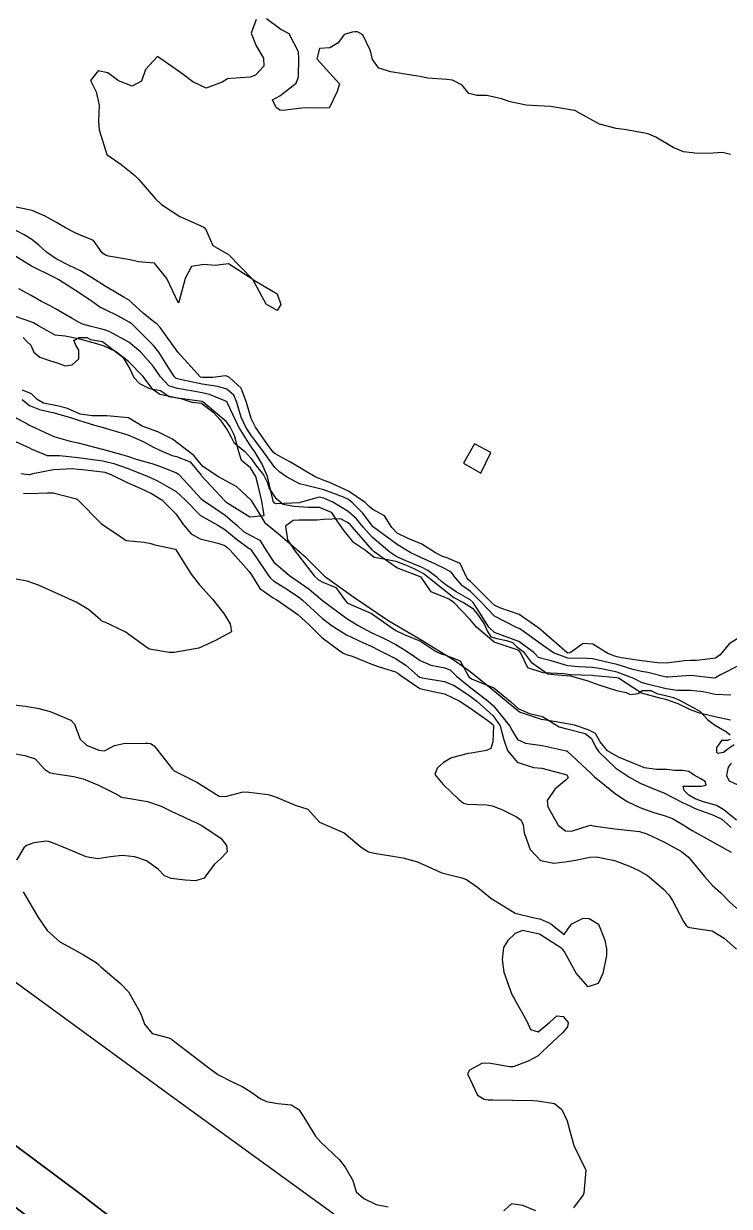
# Model space of a CAD drawing. Header units: metres. Extents: x 318500 to 325275, y 7408834 to 7428799.
# Drawn here: x 322454.1 to 322511.4, y 7422023 to 7422119 of the extents above; entities that cross this region are included whole.
import ezdxf

# ---------------------------------------------------------------- set-up
doc = ezdxf.new("R2010")
doc.units = ezdxf.units.M
doc.header["$MEASUREMENT"] = 0
for name, color, linetype in [('Curvas de Nivel 1m', 11, 'Continuous'), ('Curvas de Nivel 5m', 15, 'Continuous'), ('Divisas', 45, 'Continuous'), ('Edificações', 30, 'Continuous'), ('Hidrografia', 140, 'Continuous'), ('Linha Férrea', 20, 'Continuous'), ('Vias Primárias', 230, 'Continuous')]:
    doc.layers.add(name, color=color, linetype=linetype)

msp = doc.modelspace()

# ---------------------------------------------------------------- linework, layer by layer
at = {"layer": 'Curvas de Nivel 1m', "flags": 128}
for points, elevation in [([(322472.961, 7422119.388), (322472.549, 7422118.266), (322472.935, 7422117.26), (322473.544, 7422116.254), (322473.56, 7422115.604), (322472.899, 7422114.856), (322472.472, 7422114.691), (322470.895, 7422114.596), (322470.626, 7422114.562), (322470.181, 7422114.301), (322468.885, 7422113.819), (322467.792, 7422114.331), (322466.9, 7422115.008), (322464.92, 7422116.37), (322463.952, 7422115.336), (322463.622, 7422114.389), (322462.886, 7422113.969), (322461.772, 7422114.411), (322460.899, 7422115.045), (322460.116, 7422115.218), (322459.493, 7422114.441), (322459.947, 7422113.5), (322460.202, 7422112.43), (322460.142, 7422111.14), (322460.189, 7422110.43), (322460.81, 7422108.42), (322461.993, 7422107.6), (322462.796, 7422106.953), (322463.103, 7422106.706), (322463.405, 7422106.391), (322464.767, 7422104.829), (322465.265, 7422104.362), (322466.745, 7422103.369), (322468.399, 7422102.659), (322468.732, 7422102.478), (322468.847, 7422102.318), (322469.426, 7422101.018), (322470.71, 7422100.29), (322472.68, 7422098.26), (322474.663, 7422097.103), (322474.964, 7422096.235), (322474.645, 7422095.739), (322473.763, 7422096.249), (322472.68, 7422098.26), (322470.699, 7422099.541), (322469.614, 7422099.389), (322468.698, 7422099.487), (322467.696, 7422099.329), (322467.19, 7422098.335), (322467.068, 7422097.942), (322466.65, 7422096.34), (322465.68, 7422098.355), (322464.698, 7422099.593), (322463.399, 7422099.69), (322462.702, 7422099.866), (322460.956, 7422100.167), (322460.707, 7422100.242), (322460.429, 7422100.424), (322459.727, 7422101.442), (322458.724, 7422101.844), (322458.291, 7422102.02), (322457.466, 7422102.469), (322456.736, 7422102.901), (322455.814, 7422103.419), (322454.751, 7422103.88), (322453.056, 7422104.225)], 746), ([(322511.492, 7422108.416), (322510.828, 7422108.574), (322510.079, 7422108.516), (322508.827, 7422108.49), (322507.663, 7422108.638), (322506.828, 7422108.992), (322505.412, 7422109.831), (322504.843, 7422110.067), (322504.534, 7422110.154), (322502.849, 7422110.459), (322502.184, 7422110.536), (322500.855, 7422110.874), (322498.978, 7422111.918), (322498.915, 7422111.964), (322498.871, 7422111.98), (322498.798, 7422111.993), (322496.874, 7422112.309), (322495.316, 7422112.405), (322494.875, 7422112.429), (322493.578, 7422112.69), (322492.879, 7422112.929), (322491.678, 7422113.216), (322490.882, 7422113.204), (322490.229, 7422113.375), (322489.695, 7422114.038), (322488.896, 7422114.457), (322488.436, 7422114.517), (322486.898, 7422114.631), (322486.241, 7422114.746), (322484.903, 7422114.982), (322483.877, 7422115.144), (322482.91, 7422115.44), (322482.399, 7422116.138), (322482.23, 7422116.841), (322481.617, 7422118.15), (322481.189, 7422118.393), (322480.952, 7422118.39), (322480.755, 7422118.359), (322480.084, 7422118.169), (322479.616, 7422117.498), (322478.934, 7422117.081), (322478.101, 7422117.024), (322477.87, 7422116.196), (322478.903, 7422115.052), (322479.713, 7422114.172), (322479.533, 7422113.525), (322478.87, 7422112.18), (322476.87, 7422112.21), (322475.12, 7422111.982), (322474.867, 7422112.03), (322474.571, 7422112.243), (322474.266, 7422112.856), (322474.879, 7422113.189), (322476.204, 7422114.22), (322476.397, 7422114.718), (322476.421, 7422116.217), (322476.384, 7422116.762), (322475.631, 7422118.23), (322475.171, 7422118.456), (322474.953, 7422118.571), (322473.784, 7422119.43)], 746), ([(322512.272, 7422066.953), (322510.622, 7422066.113), (322510.261, 7422065.894), (322510.144, 7422065.878), (322508.263, 7422066.094), (322506.398, 7422065.944), (322506.261, 7422065.946), (322504.757, 7422066.325), (322504.266, 7422066.403), (322503.543, 7422066.572), (322502.271, 7422066.97), (322501.558, 7422067.156), (322500.275, 7422067.439), (322499.844, 7422067.465), (322498.276, 7422067.509), (322497.105, 7422067.932), (322496.288, 7422068.488), (322494.438, 7422069.838), (322494.309, 7422069.914), (322494.16, 7422069.972), (322492.324, 7422070.921), (322491.265, 7422072.011), (322490.349, 7422072.904), (322489.707, 7422073.383), (322489.108, 7422074.039), (322488.798, 7422074.475), (322488.37, 7422074.735), (322487.475, 7422075.162), (322486.384, 7422075.661), (322485.458, 7422076.089), (322484.399, 7422076.726), (322482.48, 7422078.129), (322482.448, 7422078.157), (322482.421, 7422078.192), (322481.584, 7422079.295), (322480.753, 7422080.155), (322480.443, 7422080.377), (322480.044, 7422080.566), (322478.455, 7422081.178), (322477.151, 7422081.509), (322476.462, 7422081.654), (322475.422, 7422082.226), (322474.858, 7422082.618), (322474.478, 7422082.991), (322473.539, 7422084.25), (322472.511, 7422085.635), (322472.097, 7422086.266), (322471.734, 7422087.07), (322471.383, 7422088.277), (322471.147, 7422088.872), (322470.561, 7422089.359), (322469.826, 7422089.565), (322468.564, 7422089.747), (322466.765, 7422090.141), (322466.568, 7422090.179), (322466.444, 7422090.217), (322466.322, 7422090.344), (322465.865, 7422091.067), (322465.045, 7422092.363), (322464.608, 7422092.907), (322463.116, 7422094.393), (322462.866, 7422094.63), (322462.634, 7422094.806), (322461.76, 7422095.287), (322460.644, 7422095.815), (322460.24, 7422096.021), (322459.64, 7422096.435), (322458.66, 7422097.127), (322456.911, 7422098.233), (322456.678, 7422098.366), (322456.449, 7422098.473), (322454.693, 7422099.358), (322452.783, 7422100.529)], 744), ([(322511.502, 7422064.48), (322510.242, 7422064.542), (322509.264, 7422064.75), (322508.246, 7422064.877), (322507.164, 7422064.878), (322506.248, 7422065.017), (322504.71, 7422065.376), (322504.255, 7422065.524), (322503.626, 7422065.846), (322502.265, 7422066.364), (322501.014, 7422066.626), (322500.268, 7422066.732), (322499.141, 7422066.779), (322498.27, 7422066.877), (322496.921, 7422067.286), (322496.275, 7422067.429), (322495.885, 7422067.555), (322495.509, 7422067.952), (322494.293, 7422068.859), (322492.95, 7422069.34), (322492.304, 7422069.579), (322491.843, 7422070.005), (322491.071, 7422071.27), (322490.58, 7422072.018), (322490.342, 7422072.227), (322489.2, 7422072.888), (322488.354, 7422073.468), (322488.018, 7422073.717), (322487.649, 7422074.061), (322486.908, 7422074.612), (322486.372, 7422074.877), (322485.043, 7422075.431), (322484.384, 7422075.729), (322483.819, 7422076.109), (322482.408, 7422077.301), (322481.637, 7422078.142), (322481.086, 7422078.81), (322480.433, 7422079.418), (322479.189, 7422080.173), (322478.445, 7422080.501), (322478.068, 7422080.564), (322476.711, 7422080.206), (322476.513, 7422080.134), (322476.439, 7422080.122), (322474.628, 7422080.046), (322474.438, 7422080.088), (322474.331, 7422080.241), (322474.294, 7422080.39), (322473.863, 7422082.246), (322473.421, 7422083.31), (322472.845, 7422084.256), (322472.497, 7422084.755), (322471.537, 7422086.275), (322470.617, 7422088.221), (322470.597, 7422088.289), (322470.583, 7422088.322), (322470.551, 7422088.35), (322469.157, 7422088.912), (322468.557, 7422089.043), (322467.673, 7422089.215), (322466.561, 7422089.405), (322465.842, 7422089.63), (322465.168, 7422090.361), (322464.583, 7422091.216), (322463.562, 7422092.38), (322462.612, 7422093.171), (322461, 7422094.039), (322460.626, 7422094.168), (322459.543, 7422094.436), (322458.831, 7422094.646), (322458.633, 7422094.736), (322457.99, 7422095.102), (322456.644, 7422095.871), (322456.253, 7422096.083), (322455.495, 7422096.487), (322454.657, 7422096.96), (322453.665, 7422097.515)], 743), ([(322453.946, 7422088.509), (322454.543, 7422088.024), (322455.336, 7422087.69), (322456.534, 7422087.421), (322457.955, 7422087.029), (322458.526, 7422086.831), (322459.802, 7422086.431), (322460.517, 7422086.227), (322460.776, 7422086.156), (322462.509, 7422085.643), (322463.766, 7422085.112), (322464.495, 7422084.705), (322465.166, 7422084.36), (322466.117, 7422083.976), (322466.485, 7422083.879), (322467.599, 7422083.441), (322468.471, 7422082.37), (322468.509, 7422082.31), (322469.291, 7422081.468), (322470.412, 7422080.29), (322470.44, 7422080.263), (322470.576, 7422080.15), (322472.421, 7422078.968), (322473.585, 7422079.08), (322473.421, 7422080.25), (322473.073, 7422081.642), (322472.917, 7422082.256), (322472.477, 7422082.95), (322471.762, 7422083.55), (322471.548, 7422084.274), (322471.198, 7422085.592), (322470.83, 7422086.285), (322470.526, 7422086.704), (322468.605, 7422088.319), (322468.568, 7422088.337), (322468.55, 7422088.342), (322468.525, 7422088.346), (322466.553, 7422088.633), (322465.122, 7422088.928), (322464.56, 7422089.32), (322463.756, 7422090.378), (322462.588, 7422091.606), (322461.524, 7422092.406), (322460.606, 7422092.842), (322460.015, 7422093.023), (322458.614, 7422093.414), (322457.434, 7422093.645), (322456.619, 7422093.742), (322455.275, 7422094.49), (322454.867, 7422094.731), (322454.633, 7422094.828), (322453.387, 7422095.268)], 742), ([(322452.535, 7422087.515), (322454.397, 7422086.502), (322454.519, 7422086.43), (322454.654, 7422086.362), (322456.506, 7422085.519), (322457.824, 7422085.133), (322458.498, 7422084.981), (322460.425, 7422084.487), (322460.491, 7422084.469), (322460.644, 7422084.418), (322462.108, 7422084.018), (322462.485, 7422083.898), (322463.209, 7422083.656), (322464.479, 7422083.305), (322465.188, 7422083.07), (322466.472, 7422082.55), (322466.608, 7422082.475), (322466.756, 7422082.336), (322468.443, 7422080.478), (322468.656, 7422080.308), (322470.422, 7422079.109), (322471.406, 7422078.275), (322471.924, 7422077.786), (322472.403, 7422077.525), (322473.245, 7422077.094), (322473.752, 7422076.24), (322474.376, 7422075.302), (322475.653, 7422074.217), (322476.355, 7422073.729), (322477.244, 7422073.092), (322478.34, 7422072.18), (322480.319, 7422070.717), (322481.239, 7422070.141), (322482.302, 7422069.594), (322483.291, 7422069.12), (322484.288, 7422068.612), (322485.144, 7422068.091), (322485.81, 7422067.619), (322486.272, 7422067.294), (322487.133, 7422066.926), (322488.267, 7422066.714), (322488.743, 7422066.521), (322489.231, 7422066.035), (322490.247, 7422065.185), (322491.807, 7422064.004), (322492.224, 7422063.616), (322493.55, 7422061.98), (322493.782, 7422061.562), (322494.189, 7422060.883), (322494.822, 7422060.596), (322496.185, 7422060.408), (322498.137, 7422059.964), (322498.18, 7422059.956), (322498.206, 7422059.946), (322498.235, 7422059.919), (322500.153, 7422058.113), (322500.403, 7422057.886), (322502.129, 7422056.472), (322503.085, 7422055.85), (322504.115, 7422055.359), (322505.244, 7422054.956), (322506.109, 7422054.719), (322506.769, 7422054.462), (322507.92, 7422053.783), (322508.098, 7422053.663), (322508.378, 7422053.495), (322510.082, 7422052.546), (322511.531, 7422051.738)], 743), ([(322452.504, 7422085.493), (322454.296, 7422084.7), (322454.492, 7422084.601), (322454.676, 7422084.497), (322455.977, 7422083.97), (322456.485, 7422083.962), (322456.98, 7422083.97), (322458.484, 7422083.804), (322459.689, 7422083.639), (322460.481, 7422083.517), (322461.374, 7422083.301), (322462.475, 7422082.937), (322463.91, 7422082.376), (322464.466, 7422082.123), (322464.927, 7422081.899), (322466.45, 7422081.037), (322467.211, 7422080.328), (322468.422, 7422079.096), (322469.829, 7422078.296), (322470.407, 7422077.954), (322471.312, 7422077.189), (322472.392, 7422076.417), (322472.483, 7422076.351), (322472.551, 7422076.258), (322472.912, 7422075.722), (322473.912, 7422074.237), (322474.106, 7422073.983), (322474.356, 7422073.788), (322475.496, 7422073.071), (322476.343, 7422072.506), (322476.514, 7422072.38), (322476.722, 7422072.204), (322478.318, 7422070.742), (322479.044, 7422070.169), (322480.299, 7422069.402), (322481.672, 7422068.753), (322482.285, 7422068.472), (322482.97, 7422068.12), (322483.845, 7422067.676), (322484.274, 7422067.468), (322485.109, 7422066.932), (322486.084, 7422066.073), (322486.258, 7422065.951), (322486.421, 7422065.905), (322488.253, 7422065.588), (322489.022, 7422065.265), (322490.237, 7422064.497), (322490.877, 7422064.014), (322492.212, 7422062.815), (322492.759, 7422061.992), (322493.062, 7422060.861), (322493.372, 7422059.982), (322494.166, 7422059.033), (322495.486, 7422058.624), (322496.159, 7422058.547), (322497.989, 7422058.085), (322498.151, 7422058.013), (322498.248, 7422057.919), (322498.29, 7422057.775), (322498.145, 7422057.606), (322497.214, 7422056.849), (322496.59, 7422055.935), (322496.64, 7422055.409), (322497.494, 7422053.926), (322498.093, 7422053.457), (322498.572, 7422053.434), (322500.003, 7422053.891), (322500.1, 7422053.918), (322500.13, 7422053.92), (322500.34, 7422053.886), (322502.097, 7422053.636), (322502.348, 7422053.605), (322504.094, 7422053.41), (322504.685, 7422053.237), (322506.081, 7422052.566), (322507.509, 7422051.788), (322508.063, 7422051.329), (322509.374, 7422049.767), (322510.033, 7422049.039), (322510.7, 7422048.423), (322511.353, 7422047.74), (322512.011, 7422047.146)], 744), ([(322454.054, 7422080.898), (322454.446, 7422080.868), (322455.994, 7422080.93), (322456.447, 7422080.925), (322458.338, 7422080.451), (322458.439, 7422080.392), (322460.372, 7422078.421), (322460.387, 7422078.398), (322460.41, 7422078.381), (322461.598, 7422077.598), (322462.397, 7422077.051), (322463.848, 7422076.923), (322464.394, 7422076.806), (322464.722, 7422076.693), (322466.39, 7422076.34), (322467.658, 7422074.321), (322468.347, 7422073.463), (322469.388, 7422072.299), (322470.323, 7422071.126), (322470.829, 7422070.282), (322470.954, 7422069.626), (322470.295, 7422069.272), (322469.65, 7422068.936), (322468.28, 7422068.31), (322466.276, 7422067.953), (322465.879, 7422067.949), (322464.279, 7422068.24), (322464.06, 7422068.372), (322462.299, 7422069.647), (322460.64, 7422070.415), (322460.408, 7422070.516), (322460.312, 7422070.606), (322459.333, 7422071.448), (322458.326, 7422072.054), (322457.431, 7422072.459), (322456.337, 7422072.937), (322455.274, 7422073.416), (322454.349, 7422073.745), (322452.857, 7422074.018)], 746), ([(322511.48, 7422062.471), (322510.214, 7422062.721), (322508.97, 7422063.021), (322508.223, 7422063.285), (322507.231, 7422063.795), (322506.235, 7422064.134), (322505.845, 7422064.207), (322504.242, 7422064.648), (322502.372, 7422065.859), (322502.26, 7422065.898), (322500.44, 7422066.066), (322500.262, 7422066.078), (322498.479, 7422066.133), (322498.262, 7422066.162), (322497.965, 7422066.221), (322496.264, 7422066.296), (322495.008, 7422066.7), (322494.417, 7422067.968), (322494.282, 7422068.118), (322494.065, 7422068.191), (322492.292, 7422068.797), (322490.85, 7422070.015), (322490.32, 7422070.666), (322488.99, 7422072.04), (322488.6, 7422072.303), (322488.344, 7422072.41), (322487.16, 7422072.88), (322486.36, 7422074.08), (322484.371, 7422074.824), (322482.526, 7422076.128), (322482.392, 7422076.261), (322480.759, 7422078.155), (322480.604, 7422078.339), (322480.423, 7422078.498), (322479.787, 7422078.806), (322478.419, 7422078.768), (322477.908, 7422078.698), (322476.418, 7422078.712), (322475.966, 7422078.668), (322475.331, 7422078.221), (322475.501, 7422077.117), (322476.088, 7422076.213), (322476.384, 7422075.834), (322477.653, 7422074.191), (322478.021, 7422073.849), (322478.355, 7422073.684), (322479.408, 7422073.227), (322480.198, 7422072.152), (322480.338, 7422072.004), (322480.638, 7422071.844), (322482.325, 7422071.121), (322483.768, 7422070.108), (322484.305, 7422069.755), (322484.966, 7422069.428), (322486.292, 7422068.873), (322487.53, 7422068.061), (322488.038, 7422067.813), (322488.277, 7422067.762), (322489.522, 7422067.281), (322490.194, 7422066.021), (322490.259, 7422065.941), (322490.456, 7422065.819), (322492.246, 7422065.089), (322493.612, 7422063.979), (322494.222, 7422063.419), (322495.164, 7422063.008), (322496.212, 7422062.755), (322497.575, 7422061.926), (322498.198, 7422061.746), (322499.676, 7422061.379), (322500.191, 7422060.972), (322500.546, 7422060.247), (322500.789, 7422059.881), (322502.161, 7422058.568), (322503.233, 7422057.849), (322504.143, 7422057.351), (322504.976, 7422056.988), (322506.131, 7422056.534), (322507.534, 7422055.789), (322507.934, 7422055.599), (322508.117, 7422055.514), (322508.601, 7422055.29), (322510.11, 7422054.739), (322510.768, 7422054.412), (322511.537, 7422053.738)], 742), ([(322453.013, 7422063.723), (322454.216, 7422063.598), (322455.278, 7422063.42), (322456.21, 7422063.169), (322457.896, 7422062.453), (322458.197, 7422062.135), (322458.652, 7422060.91), (322459.164, 7422060.435), (322460.174, 7422060.011), (322460.621, 7422059.965), (322461.445, 7422060.401), (322462.182, 7422060.566), (322463.954, 7422060.6), (322464.182, 7422060.594), (322464.374, 7422060.56), (322464.653, 7422060.363), (322466.152, 7422058.47), (322466.295, 7422058.338), (322468.137, 7422057.429), (322469.953, 7422056.292), (322470.12, 7422056.244), (322470.565, 7422056.283), (322471.778, 7422056.612), (322472.126, 7422056.647), (322473.927, 7422056.429), (322474.122, 7422056.376), (322474.51, 7422056.226), (322476.113, 7422055.557), (322477.144, 7422055.228), (322478.1, 7422054.18), (322480.087, 7422053.295), (322481.481, 7422052.136), (322482.065, 7422051.767), (322482.539, 7422051.646), (322484.06, 7422051.416), (322484.871, 7422051.274), (322486.053, 7422050.944), (322488.04, 7422050.05), (322489.67, 7422049.659), (322490.035, 7422049.507), (322490.924, 7422048.902), (322492.02, 7422047.99), (322494.002, 7422046.79), (322495.54, 7422046.403), (322495.996, 7422046.316), (322496.865, 7422045.927), (322497.977, 7422045.058), (322498.322, 7422045.569), (322498.595, 7422045.904), (322499.528, 7422046.364), (322499.997, 7422046.34), (322500.774, 7422045.878), (322501.268, 7422044.573), (322501.401, 7422043.868), (322501.417, 7422043.331), (322501.119, 7422041.872), (322500.739, 7422041.066), (322499.923, 7422040.784), (322498.946, 7422041.9), (322497.958, 7422043.694), (322497.872, 7422043.824), (322497.769, 7422043.913), (322495.977, 7422045.078), (322494.582, 7422045.36), (322493.977, 7422045.126), (322493.39, 7422044.554), (322493.049, 7422043.979), (322492.924, 7422043.007), (322493.081, 7422041.979), (322493.722, 7422040.163), (322493.827, 7422039.971), (322493.908, 7422039.848), (322494.976, 7422037.954), (322495.243, 7422037.318), (322495.872, 7422037.125), (322496.804, 7422037.926), (322497.365, 7422038.441), (322497.887, 7422038.369), (322498.287, 7422037.906), (322498.235, 7422037.548), (322497.872, 7422037.079), (322496.618, 7422035.929), (322496.235, 7422035.553), (322495.849, 7422035.184), (322495.043, 7422034.751), (322493.835, 7422034.282), (322493.525, 7422034.283), (322491.839, 7422034.597), (322491.277, 7422034.56), (322490.268, 7422034.013), (322490.126, 7422033.715), (322490.925, 7422032.003), (322491.467, 7422031.665), (322491.796, 7422031.62), (322492.171, 7422031.611), (322493.796, 7422031.585), (322495.414, 7422031.563), (322495.796, 7422031.532), (322497.183, 7422031.309), (322497.789, 7422030.822), (322498.21, 7422029.906), (322498.384, 7422029.291), (322498.765, 7422027.9), (322499.72, 7422025.89), (322499.569, 7422024.024), (322499.525, 7422023.892), (322498.736, 7422022.847)], 746), ([(322453.384, 7422059.734), (322454.161, 7422059.586), (322454.983, 7422059.313), (322455.764, 7422058.476), (322456.146, 7422058.199), (322456.498, 7422058.113), (322458.142, 7422057.888), (322458.895, 7422057.682), (322460.131, 7422057.183), (322461.696, 7422056.396), (322461.961, 7422056.235), (322462.118, 7422056.175), (322462.356, 7422056.149), (322464.115, 7422055.854), (322465.229, 7422055.471), (322466.107, 7422055.042), (322466.582, 7422054.81), (322467.675, 7422054.316), (322468.097, 7422054.12), (322468.484, 7422053.916), (322470.079, 7422052.859), (322470.538, 7422052.283), (322470.583, 7422051.762), (322470.053, 7422051.183), (322469.57, 7422050.772), (322469.212, 7422050.298), (322468.718, 7422049.619), (322468.031, 7422049.408), (322467.181, 7422049.472), (322466.033, 7422049.599), (322465.491, 7422049.805), (322464.998, 7422050.356), (322464.05, 7422051.019), (322463.081, 7422051.353), (322462.056, 7422051.457), (322461.105, 7422051.354), (322460.052, 7422051.19), (322459.131, 7422051.357), (322458.061, 7422051.817), (322456.486, 7422052.466), (322456.072, 7422052.604), (322455.913, 7422052.632), (322454.891, 7422052.488), (322454.279, 7422052.285), (322454.064, 7422052.097), (322453.477, 7422051.08)], 747), ([(322454.02, 7422048.5), (322455.213, 7422046.482), (322455.973, 7422045.364), (322457.007, 7422044.46), (322457.955, 7422043.935), (322458.917, 7422043.403), (322459.944, 7422042.775), (322460.136, 7422042.611), (322460.331, 7422042.414), (322461.92, 7422041.069), (322462.575, 7422040.383), (322463.485, 7422038.775), (322463.65, 7422038.372), (322463.874, 7422037.751), (322464.507, 7422037.001), (322465.863, 7422036.651), (322466.078, 7422036.553), (322466.332, 7422036.333), (322467.843, 7422035.192), (322468.987, 7422034.298), (322469.821, 7422033.658), (322471.009, 7422033.075), (322471.806, 7422032.684), (322472.504, 7422032.249), (322473.284, 7422031.726), (322473.793, 7422031.481), (322474.696, 7422031.316), (322475.79, 7422031.211), (322476.404, 7422030.818), (322476.819, 7422030.194), (322477.757, 7422028.673), (322478.207, 7422028.173), (322479.729, 7422026.744), (322480.182, 7422026.145), (322480.8, 7422025.048), (322481.08, 7422024.136), (322481.692, 7422023.595), (322482.685, 7422023.115), (322483.682, 7422022.911)], 747), ([(322495.68, 7422022.603), (322494.606, 7422023.037), (322493.688, 7422023.153), (322493.056, 7422022.599)], 746)]:
    msp.add_lwpolyline(points, dxfattribs=dict(at, elevation=elevation))
at = {"layer": 'Curvas de Nivel 5m', "elevation": 745, "flags": 128}
for points in [[(322512.302, 7422069.222), (322511.367, 7422068.671), (322510.649, 7422067.754), (322510.277, 7422067.501), (322508.739, 7422067.311), (322508.275, 7422067.315), (322507.757, 7422067.27), (322506.273, 7422067.087), (322505.578, 7422067.125), (322504.274, 7422067.284), (322502.615, 7422067.518), (322502.277, 7422067.602), (322502.075, 7422067.66), (322501.514, 7422067.871), (322500.291, 7422068.647), (322499.516, 7422068.678), (322498.472, 7422067.917), (322498.28, 7422067.897), (322498.203, 7422067.921), (322496.305, 7422069.606), (322495.909, 7422069.946), (322494.326, 7422071.031), (322492.741, 7422071.587), (322492.337, 7422071.773), (322492.088, 7422072.003), (322490.357, 7422073.714), (322490.191, 7422073.855), (322490.07, 7422074.024), (322489.526, 7422075.181), (322488.384, 7422075.665), (322488.088, 7422075.757), (322487.525, 7422076.063), (322486.4, 7422076.771), (322485.29, 7422077.208), (322484.413, 7422077.659), (322483.979, 7422078.107), (322483.361, 7422079.048), (322482.435, 7422079.583), (322482.128, 7422079.826), (322481.816, 7422080.139), (322480.454, 7422081.07), (322478.851, 7422081.789), (322478.466, 7422081.919), (322477.809, 7422082.19), (322476.957, 7422082.685), (322476.478, 7422082.98), (322475.695, 7422083.435), (322474.488, 7422084.09), (322474.331, 7422084.242), (322473.804, 7422084.943), (322472.898, 7422086.256), (322472.53, 7422086.959), (322472.15, 7422088.266), (322471.722, 7422089.433), (322470.778, 7422090.287), (322470.572, 7422090.397), (322470.44, 7422090.424), (322469.463, 7422090.307), (322468.57, 7422090.287), (322468.429, 7422090.321), (322466.6, 7422092.34), (322465.162, 7422094.362), (322464.894, 7422094.628), (322464.634, 7422094.81), (322463.78, 7422095.522), (322462.833, 7422096.397), (322462.652, 7422096.55), (322462.288, 7422096.771), (322460.669, 7422097.718), (322459.56, 7422098.437), (322458.688, 7422098.958), (322457.745, 7422099.409), (322456.702, 7422099.931), (322455.906, 7422100.482), (322455.282, 7422101.06), (322454.72, 7422101.508), (322454.097, 7422101.882), (322452.847, 7422102.528)], [(322453.842, 7422082.509), (322454.469, 7422082.414), (322454.548, 7422082.42), (322454.809, 7422082.495), (322456.473, 7422082.814), (322458.029, 7422082.9), (322458.474, 7422082.863), (322458.848, 7422082.819), (322460.472, 7422082.637), (322460.654, 7422082.6), (322461.144, 7422082.41), (322462.461, 7422081.777), (322463.536, 7422081.297), (322464.448, 7422080.873), (322465.291, 7422080.357), (322466.423, 7422079.216), (322467.04, 7422078.331), (322467.666, 7422077.585), (322468.399, 7422077.182), (322469.841, 7422076.85), (322470.394, 7422076.646), (322470.603, 7422076.498), (322470.837, 7422076.283), (322472.365, 7422074.57), (322472.559, 7422074.257), (322473.258, 7422073.156), (322474.342, 7422072.388), (322474.63, 7422072.227), (322476.323, 7422071.051), (322477.257, 7422070.196), (322478.295, 7422069.179), (322479.64, 7422068.16), (322480.028, 7422067.905), (322480.277, 7422067.806), (322480.749, 7422067.671), (322482.269, 7422067.046), (322482.932, 7422066.786), (322484.263, 7422066.393), (322484.455, 7422066.291), (322484.689, 7422066.094), (322486.244, 7422065.03), (322487.567, 7422064.73), (322488.238, 7422064.597), (322489.439, 7422064.032), (322490.222, 7422063.512), (322491.775, 7422062.435), (322492.201, 7422062.087), (322492.243, 7422061.999), (322492.187, 7422060.697), (322492.026, 7422060.157), (322491.669, 7422060.005), (322490.415, 7422059.778), (322490.176, 7422059.742), (322488.807, 7422059.404), (322488.164, 7422059.007), (322487.661, 7422058.551), (322487.469, 7422058.057), (322488.138, 7422057.223), (322489.397, 7422056.031), (322489.804, 7422055.712), (322490.116, 7422055.632), (322491.693, 7422055.574), (322492.115, 7422055.502), (322492.895, 7422055.199), (322494.106, 7422054.614), (322494.474, 7422054.335), (322494.648, 7422053.962), (322494.733, 7422053.317), (322495.197, 7422051.953), (322496.057, 7422051.055), (322497.139, 7422050.838), (322498.056, 7422050.949), (322498.88, 7422051.079), (322500.061, 7422051.321), (322500.599, 7422051.345), (322502.058, 7422051.055), (322503.291, 7422050.608), (322504.046, 7422050.247), (322504.73, 7422049.83), (322505.455, 7422049.239), (322506.029, 7422048.734), (322506.485, 7422048.264), (322506.769, 7422047.799), (322507.673, 7422046.107), (322507.876, 7422045.782), (322507.988, 7422045.675), (322508.148, 7422045.618), (322509.984, 7422045.343), (322510.963, 7422044.758), (322511.962, 7422043.858)]]:
    msp.add_lwpolyline(points, dxfattribs=at)
at = {"layer": 'Divisas'}
msp.add_lwpolyline([(322484.983, 7422018.169), (322466.331, 7422031.704), (322428.274, 7422059.506), (322390.128, 7422086.967), (322380.695, 7422091.621), (322366.141, 7422099.664), (322334.829, 7422120.705), (322336.899, 7422122.99), (322291.497, 7422164.12), (322264.321, 7422192.125), (322257.411, 7422201.531), (322254.066, 7422207.194), (322252.371, 7422208.988), (322236.71, 7422229.822), (322218.899, 7422254.343), (322208.335, 7422271.993)], dxfattribs=at)
at = {"layer": 'Edificações'}
msp.add_lwpolyline([(322490.69, 7422084.915), (322489.786, 7422083.346), (322491.213, 7422082.537), (322492.022, 7422084.202)], close=True, dxfattribs=at)
at = {"layer": 'Hidrografia'}
for points in [[(322454.006, 7422093.555), (322454.324, 7422093.237), (322454.642, 7422092.918), (322454.881, 7422092.361), (322455.359, 7422091.963), (322456.235, 7422091.645), (322456.792, 7422091.486), (322457.429, 7422091.247), (322457.986, 7422091.327), (322458.544, 7422091.804), (322458.544, 7422092.122), (322458.544, 7422092.52), (322458.305, 7422092.918), (322458.146, 7422093.316), (322458.544, 7422093.555), (322459.181, 7422093.555), (322459.499, 7422093.396), (322460.455, 7422093.237), (322460.853, 7422092.918), (322462.127, 7422091.963), (322462.684, 7422091.008), (322463.002, 7422090.292), (322463.48, 7422089.815), (322464.291, 7422089.403), (322465.167, 7422089.244), (322465.883, 7422088.766), (322466.839, 7422088.607), (322467.715, 7422088.289), (322468.511, 7422088.209), (322469.466, 7422087.493), (322470.023, 7422086.856), (322470.581, 7422086.061), (322470.899, 7422085.504), (322471.138, 7422085.026), (322472.026, 7422084.301), (322472.504, 7422083.744), (322472.981, 7422083.107), (322473.539, 7422082.391), (322473.857, 7422081.754), (322474.016, 7422081.277), (322474.494, 7422080.561), (322475.131, 7422080.004), (322476.007, 7422079.844), (322477.201, 7422079.765), (322478.077, 7422079.765), (322479.032, 7422079.367), (322479.51, 7422078.651), (322480.067, 7422077.855), (322480.784, 7422076.98), (322481.819, 7422076.263), (322482.535, 7422075.706), (322483.491, 7422075.547), (322484.287, 7422075.388), (322485.083, 7422075.07), (322485.8, 7422074.751), (322486.596, 7422074.353), (322487.153, 7422073.876), (322488.998, 7422072.425), (322489.795, 7422072.027), (322490.511, 7422071.549), (322490.989, 7422070.992), (322491.467, 7422070.276), (322491.705, 7422069.719), (322492.024, 7422069.241), (322492.502, 7422069.082), (322493.298, 7422068.923), (322493.775, 7422068.764), (322494.094, 7422068.446), (322494.651, 7422068.048), (322495.288, 7422067.172), (322496.642, 7422066.217), (322497.438, 7422066.138), (322498.473, 7422066.058), (322499.906, 7422065.66), (322500.782, 7422065.342), (322502.215, 7422064.865), (322503.011, 7422064.705), (322503.33, 7422064.546), (322503.982, 7422064.622), (322504.3, 7422064.86), (322505.017, 7422064.86), (322505.495, 7422064.622), (322506.211, 7422064.463), (322506.848, 7422064.303), (322507.405, 7422064.065), (322508.998, 7422063.189), (322509.635, 7422062.473), (322510.192, 7422062.075), (322511.147, 7422061.518), (322511.466, 7422061.279)], [(322511.98, 7422054.342), (322510.934, 7422055.164), (322510.337, 7422055.537), (322509.291, 7422055.836), (322508.619, 7422056.06), (322508.096, 7422056.358), (322507.722, 7422056.732), (322507.648, 7422057.105), (322508.171, 7422057.105), (322508.768, 7422057.105), (322509.142, 7422057.105), (322509.515, 7422057.18), (322509.44, 7422057.478), (322509.067, 7422057.702), (322508.544, 7422058.001), (322508.096, 7422058.3), (322507.573, 7422058.374), (322506.975, 7422058.374), (322506.303, 7422058.449), (322505.481, 7422058.449), (322504.51, 7422058.598), (322502.397, 7422059.44), (322501.501, 7422059.962), (322500.903, 7422060.709), (322500.53, 7422061.381), (322499.932, 7422061.68), (322498.812, 7422062.053), (322497.168, 7422062.352), (322496.123, 7422062.501), (322494.33, 7422063.098), (322491.566, 7422065.413), (322490.221, 7422066.458), (322488.951, 7422067.354), (322486.412, 7422068.922), (322483.722, 7422070.49), (322480.884, 7422072.431), (322478.568, 7422074.074), (322476.999, 7422075.642), (322474.746, 7422077.606), (322473.7, 7422078.427), (322473.401, 7422078.95), (322472.579, 7422080.293), (322471.384, 7422081.413), (322469.89, 7422082.235), (322468.62, 7422083.056), (322467.873, 7422083.952), (322466.155, 7422085.296), (322464.96, 7422085.893), (322463.69, 7422086.341), (322462.57, 7422087.013), (322460.825, 7422087.176), (322459.63, 7422087.176), (322458.659, 7422087.325), (322457.613, 7422087.773), (322456.791, 7422087.997), (322455.671, 7422088.221), (322455.148, 7422088.52), (322454.699, 7422088.968), (322453.952, 7422089.267)], [(322511.466, 7422060.882), (322511.227, 7422060.802), (322510.749, 7422060.802), (322510.59, 7422060.563), (322510.351, 7422060.245), (322510.351, 7422059.847), (322510.431, 7422059.767), (322510.909, 7422059.847), (322511.307, 7422060.165), (322511.784, 7422060.484)], [(322511.545, 7422058.972), (322511.307, 7422058.653), (322511.227, 7422058.255), (322511.147, 7422057.937), (322511.386, 7422057.539), (322512.023, 7422057.221)]]:
    msp.add_lwpolyline(points, dxfattribs=at)
at = {"layer": 'Linha Férrea'}
for points in [[(322143.825, 7422393.254, 0.177055), (322348.62, 7422102.056), (322434.806, 7422041.149, -0.110991), (322629.993, 7421830.678), (322682.61, 7421743.599), (322746.773, 7421641.593), (322762.264, 7421616.034), (322784.09, 7421580.598, 0.089131), (322895.412, 7421449.131), (322994.737, 7421367.338, -0.08158), (323134.171, 7421212.836), (323192.504, 7421114.159, 0.09806), (323348.116, 7420944.919), (323507.932, 7420825.984), (323699.619, 7420681.705), (323733.067, 7420655.668, -0.104587), (323843.705, 7420529.863, -0.339852), (323771.4, 7420065.587)], [(323771.4, 7420065.587, 0.339852), (323843.705, 7420529.863, 0.104587), (323733.067, 7420655.668), (323699.619, 7420681.705), (323507.932, 7420825.984), (323348.116, 7420944.919, -0.09806), (323192.504, 7421114.159), (323134.171, 7421212.836, 0.08158), (322994.737, 7421367.338), (322895.412, 7421449.131, -0.089131), (322784.09, 7421580.598), (322762.264, 7421616.034), (322746.773, 7421641.593), (322682.61, 7421743.599), (322629.993, 7421830.678, 0.110991), (322434.806, 7422041.149), (322348.62, 7422102.056, -0.177055), (322143.825, 7422393.254)], [(322140.246, 7422392.292, 0.177815), (322346.493, 7422099.021), (322440.925, 7422031.999, -0.098061), (322613.888, 7421848.216), (322683.948, 7421733.892), (322746.506, 7421634.335), (322780.475, 7421578.692, 0.094269), (322901.272, 7421438.87), (322999.189, 7421358.366, -0.08072), (323136.386, 7421201.409), (323184.599, 7421119.369, 0.102464), (323355.759, 7420933.913), (323510.091, 7420819.318), (323694.288, 7420680.697, -0.007988), (323738.117, 7420646.682, -0.098634), (323840.146, 7420527.887, -0.339824), (323768.602, 7420068.543)], [(323768.602, 7420068.543, 0.339824), (323840.146, 7420527.887, 0.098634), (323738.117, 7420646.682, 0.007988), (323694.288, 7420680.697), (323510.091, 7420819.318), (323355.759, 7420933.913, -0.102464), (323184.599, 7421119.369), (323136.386, 7421201.409, 0.08072), (322999.189, 7421358.366), (322901.272, 7421438.87, -0.094269), (322780.475, 7421578.692), (322746.506, 7421634.335), (322683.948, 7421733.892), (322613.888, 7421848.216, 0.098061), (322440.925, 7422031.999), (322346.493, 7422099.021, -0.177815), (322140.246, 7422392.292)]]:
    msp.add_lwpolyline(points, format="xyb", dxfattribs=at)
at = {"layer": 'Vias Primárias'}
for points in [[(323715.644, 7420145.548, 0), (323709.04, 7420132.939)], [(323831.088, 7420001.787, 0), (323833.844, 7420008.443, 0.220888)]]:
    msp.add_lwpolyline(points, format="xyb", dxfattribs=at)

doc.saveas('drawing.dxf')
